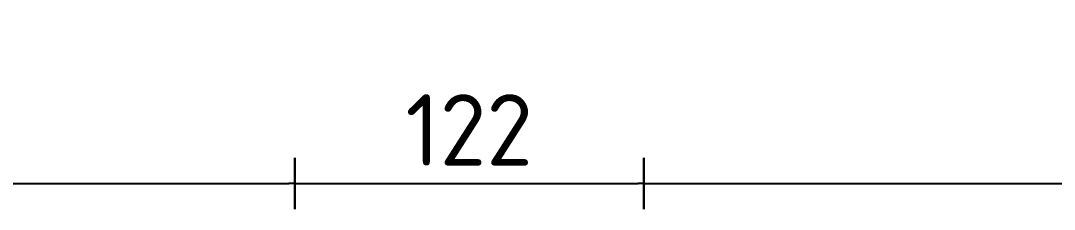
# Model space of a CAD drawing. Extents: x 0 to 420, y 0 to 297.
# Drawn here: x 168.72 to 204.83, y 176.47 to 183.07 of the extents above; entities that cross this region are included whole.
import ezdxf

# ---------------------------------------------------------------- set-up
doc = ezdxf.new("R2010")
doc.units = 0
doc.layers.get('0').update_dxf_attribs({"linetype": 'CONTINUOUS'})
doc.layers.get('DEFPOINTS').update_dxf_attribs({"linetype": 'CONTINUOUS'})
doc.layers.add('T25', color=1, linetype='CONTINUOUS')
doc.styles.add('ISO', font='iso3098b.shx')
doc.dimstyles.new('SIGNSDIM', dxfattribs={"dimtxt": 2.5, "dimasz": 0.2, "dimexe": 1.5, "dimexo": 2, "dimtad": 1, "dimdec": 4, "dimlfac": 10, "dimrnd": 1, "dimdsep": 46, "dimtxsty": 'ISO', "dimblk": 'SGNDIM', "dimcen": 2.5, "dimse2": 1, "dimadec": 0, "dimazin": 0, "dimtfac": 1, "dimtdec": 4, "dimtix": 1, "dimtmove": 0, "dimatfit": 3, "dimldrblk": 'SGNDIM', "dimfxl": 1, "dimtolj": 1, "dimtzin": 0, "dimarcsym": 0})

# ---------------------------------------------------------------- blocks, each defined once
blk = doc.blocks.new('SGNDIM')
for p, q in [((0, 4.5), (0, -4.5)), ((0, 0), (-1, 0))]:
    blk.add_line(p, q)
blk = doc.blocks.new('*D15')
at = {"layer": 'DEFPOINTS', "color": 0, "transparency": 16777216}
for p in [(136.519, 183.066), (178.291, 183.066), (178.291, 177.369)]:
    blk.add_point(p, dxfattribs=at)
at = {"layer": 'T25', "color": 0, "lineweight": -2, "transparency": 16777216}
blk.add_line((136.719, 177.369), (178.091, 177.369), dxfattribs=at)
at = {"layer": 'T25', "color": 0, "lineweight": -2, "transparency": 16777216, "xscale": 0.2, "yscale": 0.2, "zscale": 0.2, "rotation": 180}
blk.add_blockref('SGNDIM', (136.519, 177.369), dxfattribs=at)
at = {"layer": 'T25', "color": 0, "lineweight": -2, "transparency": 16777216, "xscale": 0.2, "yscale": 0.2, "zscale": 0.2}
blk.add_blockref('SGNDIM', (178.291, 177.369), dxfattribs=at)
at = {"layer": 'T25', "color": 0, "transparency": 16777216, "insert": (157.405, 179.244), "char_height": 2.5, "attachment_point": 5, "style": 'ISO'}
blk.add_mtext('\\A1;418', dxfattribs=at)
blk = doc.blocks.new('*D16')
at = {"layer": 'DEFPOINTS', "color": 0, "transparency": 16777216}
for p in [(190.486, 182.125), (225.357, 182.125), (225.357, 177.369)]:
    blk.add_point(p, dxfattribs=at)
at = {"layer": 'T25', "color": 0, "lineweight": -2, "transparency": 16777216}
blk.add_line((190.686, 177.369), (225.157, 177.369), dxfattribs=at)
at = {"layer": 'T25', "color": 0, "lineweight": -2, "transparency": 16777216, "xscale": 0.2, "yscale": 0.2, "zscale": 0.2, "rotation": 180}
blk.add_blockref('SGNDIM', (190.486, 177.369), dxfattribs=at)
at = {"layer": 'T25', "color": 0, "lineweight": -2, "transparency": 16777216, "xscale": 0.2, "yscale": 0.2, "zscale": 0.2}
blk.add_blockref('SGNDIM', (225.357, 177.369), dxfattribs=at)
at = {"layer": 'T25', "color": 0, "transparency": 16777216, "insert": (207.922, 179.244), "char_height": 2.5, "attachment_point": 5, "style": 'ISO'}
blk.add_mtext('\\A1;349', dxfattribs=at)
blk = doc.blocks.new('*D17')
at = {"layer": 'DEFPOINTS', "color": 0, "transparency": 16777216}
for p in [(178.291, 179.032), (190.486, 179.032), (190.486, 177.369)]:
    blk.add_point(p, dxfattribs=at)
at = {"layer": 'T25', "color": 0, "lineweight": -2, "transparency": 16777216}
blk.add_line((178.491, 177.369), (190.286, 177.369), dxfattribs=at)
at = {"layer": 'T25', "color": 0, "lineweight": -2, "transparency": 16777216, "xscale": 0.2, "yscale": 0.2, "zscale": 0.2, "rotation": 180}
blk.add_blockref('SGNDIM', (178.291, 177.369), dxfattribs=at)
at = {"layer": 'T25', "color": 0, "lineweight": -2, "transparency": 16777216, "xscale": 0.2, "yscale": 0.2, "zscale": 0.2}
blk.add_blockref('SGNDIM', (190.486, 177.369), dxfattribs=at)
at = {"layer": 'T25', "color": 0, "transparency": 16777216, "insert": (184.388, 179.244), "char_height": 2.5, "attachment_point": 5, "style": 'ISO'}
blk.add_mtext('\\A1;122', dxfattribs=at)

msp = doc.modelspace()

# ---------------------------------------------------------------- dimensions: what is measured, and where the dimension line sits
at = {"layer": 'T25'}
for base, p1, p2, picture, middle in [((178.291075, 177.368563), (136.519087, 183.065713), (178.291075, 183.065713), '*D15', (157.405081, 179.243563)), ((225.357098, 177.368563), (190.485905, 182.124535), (225.357098, 182.124535), '*D16', (207.921502, 179.243563)), ((190.485905, 177.368563), (178.291075, 179.031777), (190.485905, 179.031777), '*D17', (184.38849, 179.243563))]:
    dim = msp.add_linear_dim(base=base, p1=p1, p2=p2, dimstyle='SIGNSDIM', override={"dimse1": 1}, dxfattribs=at)
    dim.commit()
    dim.dimension.update_dxf_attribs({"geometry": picture, "text_midpoint": middle})

doc.saveas('drawing.dxf')
